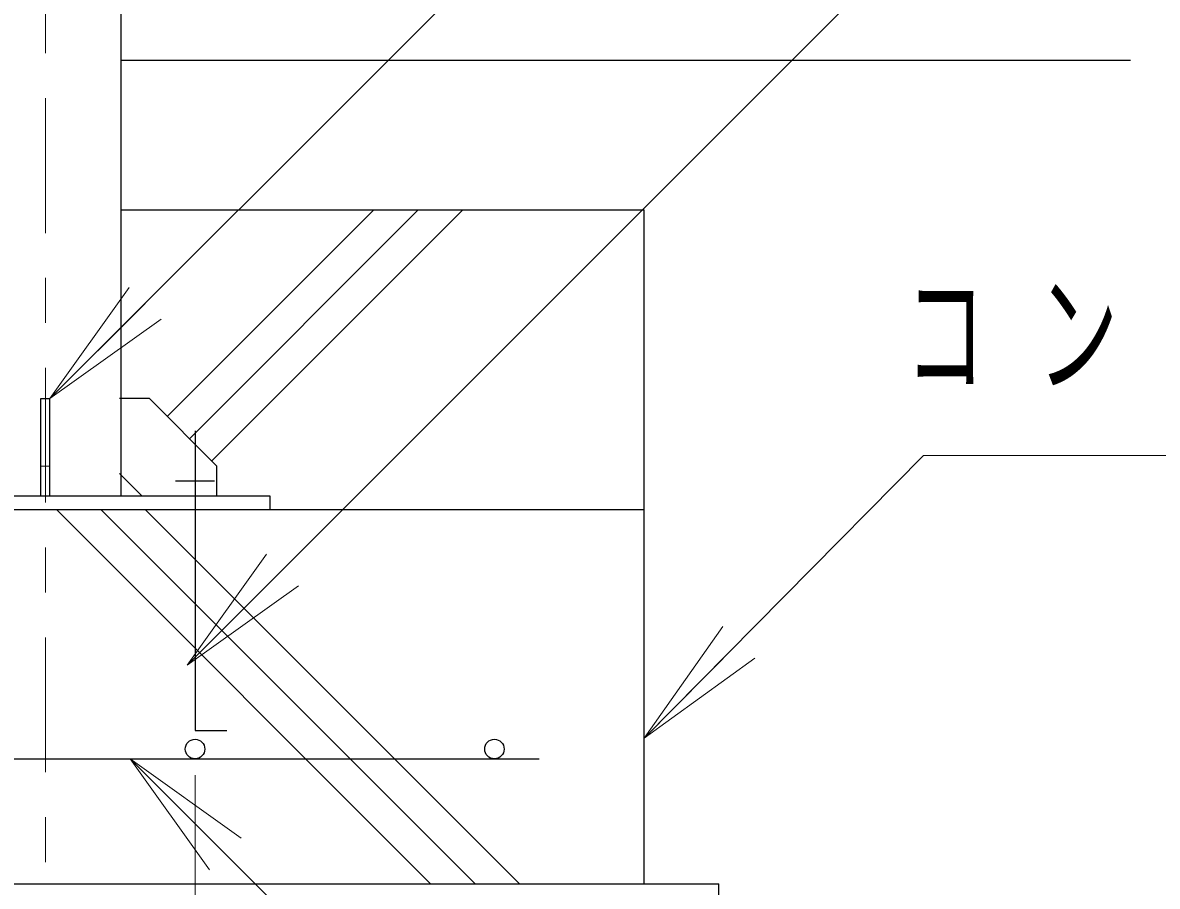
# Model space of a CAD drawing. Units: millimetres on the paper. Extents: x -385 to 0, y 0 to 267.
# Drawn here: x -114.8 to -89.53, y 137.9 to 157.12 of the extents above; entities that cross this region are included whole.
import ezdxf

# ---------------------------------------------------------------- set-up
doc = ezdxf.new("R2010")
doc.units = ezdxf.units.MM
doc.linetypes.add('USER2', pattern=[6, 3, -1, 1, -1])
doc.layers.add('LY_1', color=7, linetype='Continuous', lineweight=25)
doc.styles.add('ＭＳ ゴシック', font='')
doc.styles.get('ＭＳ ゴシック').set_extended_font_data('MS Gothic')

msp = doc.modelspace()

# ---------------------------------------------------------------- linework, layer by layer
at = {"layer": 'LY_1', "linetype": 'USER2', "lineweight": 13}
msp.add_line((-114.291, 128.441), (-114.291, 241.502), dxfattribs=at)
at = {"layer": 'LY_1'}
for p, q in [((-112.608, 157.955), (-112.608, 156.289)), ((-112.608, 156.289), (-90.124, 156.289)), ((-112.608, 156.289), (-112.608, 146.589)), ((-112.608, 152.955), (-100.958, 152.955)), ((-100.958, 137.955), (-100.958, 152.955)), ((-114.391, 146.589), (-114.391, 148.755)), ((-114.391, 148.755), (-114.191, 148.755)), ((-114.191, 146.589), (-114.191, 148.755)), ((-111.974, 148.755), (-112.641, 148.755)), ((-110.474, 147.255), (-111.974, 148.755)), ((-110.958, 148.039), (-110.958, 141.372)), ((-112.641, 147.089), (-112.141, 146.589)), ((-110.474, 146.589), (-110.474, 147.255)), ((-111.391, 146.922), (-110.524, 146.922)), ((-119.291, 146.589), (-109.291, 146.589)), ((-109.291, 146.589), (-109.291, 146.289)), ((-127.624, 146.289), (-100.958, 146.289)), ((-119.291, 146.289), (-109.291, 146.289)), ((-110.958, 141.372), (-110.247, 141.372)), ((-125.291, 140.739), (-103.291, 140.739)), ((-129.291, 137.955), (-99.291, 137.955)), ((-99.291, 132.955), (-99.291, 137.955))]:
    msp.add_line(p, q, dxfattribs=at)
at = {"layer": 'LY_1', "lineweight": 13}
for p, q in [((-111.576, 148.357), (-106.977, 152.955)), ((-111.081, 147.862), (-105.987, 152.955)), ((-110.586, 147.367), (-104.997, 152.955)), ((-114.191, 148.755), (-112.422, 151.229)), ((-114.191, 148.755), (-112.069, 150.875)), ((-111.715, 150.522), (-114.191, 148.755)), ((-114.391, 147.255), (-114.191, 147.255)), ((-114.044, 146.289), (-105.711, 137.955)), ((-113.055, 146.289), (-104.721, 137.955)), ((-112.065, 146.289), (-103.731, 137.955)), ((-111.132, 142.82), (-109.365, 145.295)), ((-111.132, 142.82), (-109.011, 144.941)), ((-108.657, 144.588), (-111.132, 142.82)), ((-100.958, 141.196), (-99.205, 143.681)), ((-100.958, 141.196), (-98.849, 143.329)), ((-98.493, 142.978), (-100.958, 141.196)), ((-110.636, 138.264), (-112.404, 140.739)), ((-112.404, 140.739), (-109.929, 138.971)), ((-112.404, 140.739), (-110.282, 138.617)), ((-110.958, 140.372), (-110.958, 126.574))]:
    msp.add_line(p, q, dxfattribs=at)
for points in [[(-114.191, 148.755), (-97.392, 165.538), (-52.392, 165.538)], [(-111.132, 142.82), (-94.735, 159.217), (-40.735, 159.217)], [(-100.958, 141.196), (-94.735, 147.492), (-76.735, 147.492)], [(-112.404, 140.739), (-83.776, 112.111), (-50.776, 112.111)]]:
    msp.add_lwpolyline(points, dxfattribs=at)
at = {"layer": 'LY_1'}
for centre in [(-110.958, 140.955), (-104.291, 140.955)]:
    msp.add_circle(centre, 0.217, dxfattribs=at)

# ---------------------------------------------------------------- texts
at = {"layer": 'LY_1', "insert": (-95.152, 150.142), "char_height": 2.199, "attachment_point": 4, "style": 'ＭＳ ゴシック'}
msp.add_mtext('\\T1.64;\\W0.6;コンクリート', dxfattribs=at)

doc.saveas('drawing.dxf')
